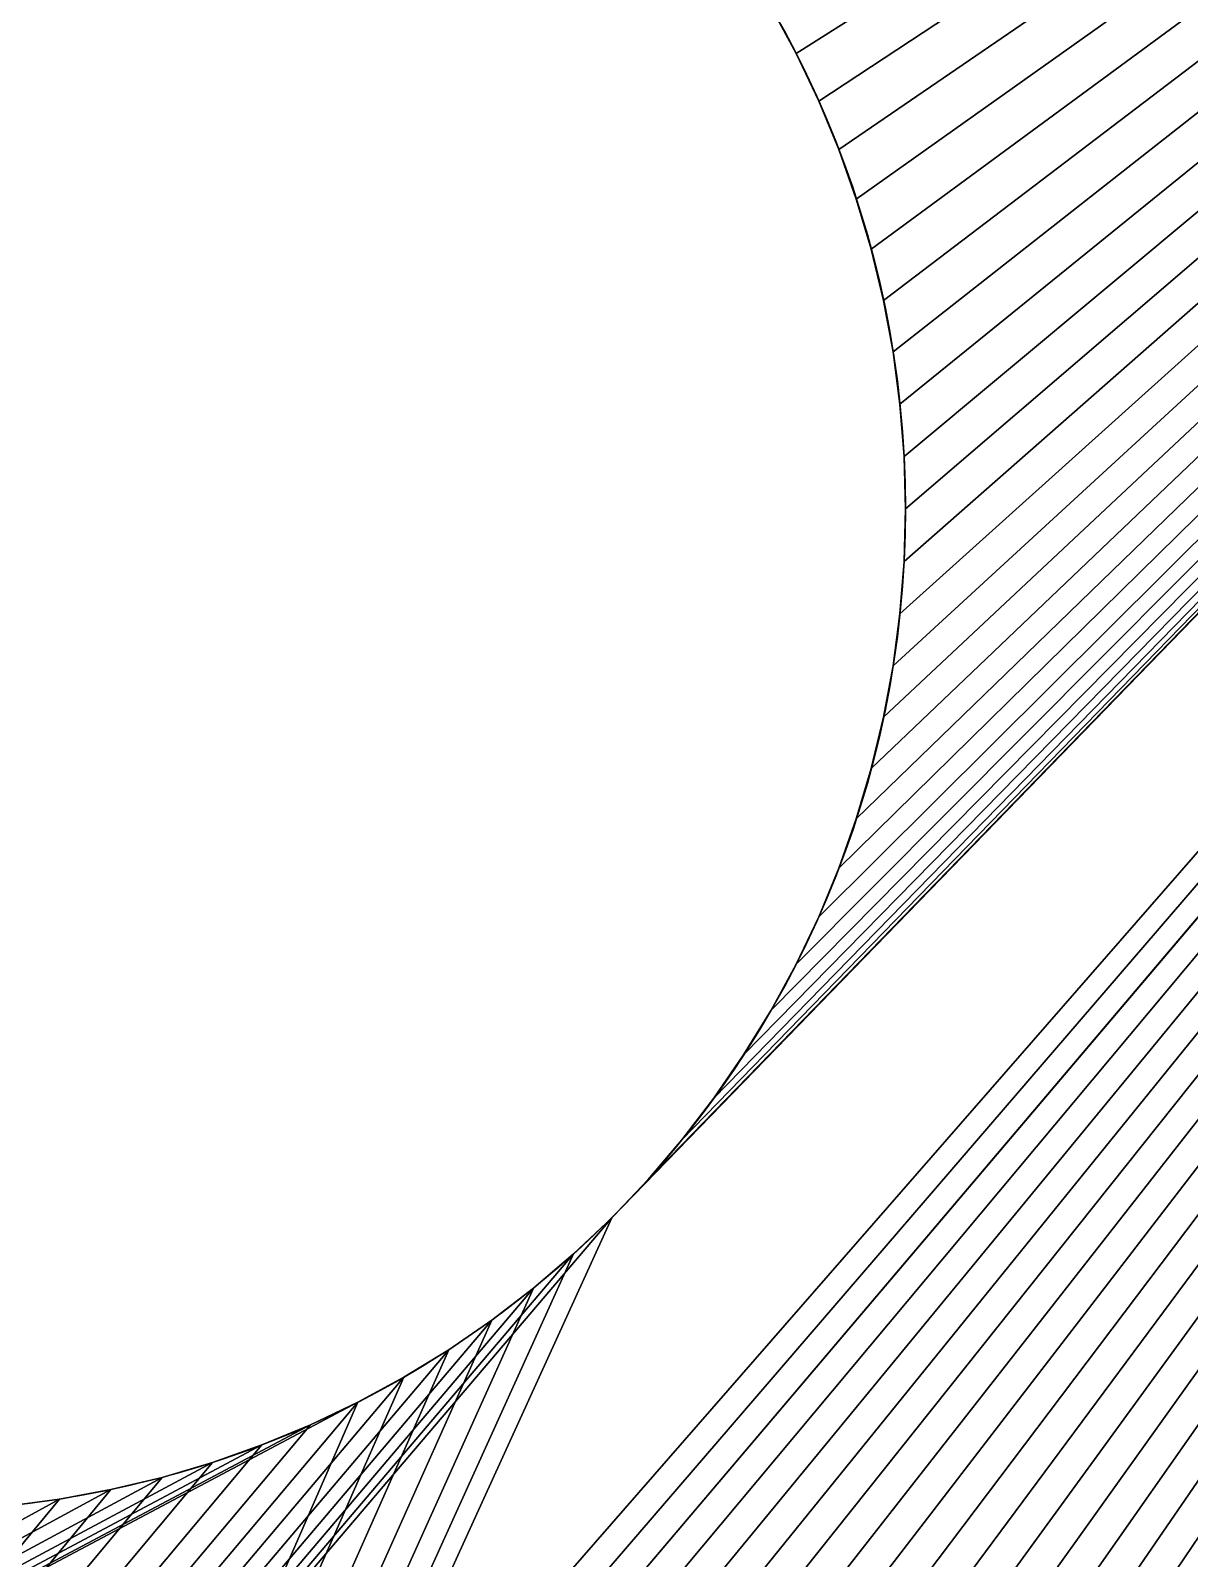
# Model space of a CAD drawing. Header units: millimetres. Extents: x 2995 to 3227, y 1383 to 1648.
# Drawn here: x 3056.559 to 3058.293, y 1594.022 to 1596.308 of the extents above; entities that cross this region are included whole.
import ezdxf

# ---------------------------------------------------------------- set-up
doc = ezdxf.new("R2010")
doc.units = ezdxf.units.MM

# ---------------------------------------------------------------- blocks, each defined once
blk = doc.blocks.new('Base_S')
for p, q in [((210.3999, 58.4918, 2), (210.3999, 58.4918, -6)), ((210.4782, 58.4979, 2), (210.4782, 58.4979, -6)), ((210.5567, 58.5, 2), (210.5567, 58.5, -6)), ((210.6352, 58.4979, 2), (210.6352, 58.4979, -6)), ((210.7135, 58.4918, 2), (210.7135, 58.4918, -6)), ((210.3221, 58.4815, 2), (210.3221, 58.4815, -6)), ((210.7914, 58.4815, 2), (210.7914, 58.4815, -6)), ((210.1685, 58.4489, 2), (210.1685, 58.4489, -6)), ((210.2449, 58.4672, 2), (210.2449, 58.4672, -6)), ((210.8686, 58.4672, 2), (210.8686, 58.4672, -6)), ((210.945, 58.4489, 2), (210.945, 58.4489, -6)), ((210.0932, 58.4266, 2), (210.0932, 58.4266, -6)), ((211.0202, 58.4266, 2), (211.0202, 58.4266, -6)), ((210.0192, 58.4004, 2), (210.0192, 58.4004, -6)), ((211.0943, 58.4004, 2), (211.0943, 58.4004, -6)), ((209.9466, 58.3703, 2), (209.9466, 58.3703, -6)), ((211.1668, 58.3703, 2), (211.1668, 58.3703, -6)), ((209.8757, 58.3365, 2), (209.8757, 58.3365, -6)), ((211.2377, 58.3365, 2), (211.2377, 58.3365, -6)), ((209.8067, 58.299, 2), (209.8067, 58.299, -6)), ((209.7398, 58.258, 2), (209.7398, 58.258, -6)), ((209.675, 58.2135, 2), (209.675, 58.2135, -6)), ((209.6127, 58.1657, 2), (209.6127, 58.1657, -6)), ((209.553, 58.1147, 2), (209.553, 58.1147, -6)), ((209.4961, 58.0607, 2), (209.4961, 58.0607, -6)), ((209.442, 58.0037, 2), (209.442, 58.0037, -6)), ((209.391, 57.944, 2), (209.391, 57.944, -6)), ((209.3432, 57.8817, 2), (209.3432, 57.8817, -6)), ((209.2987, 57.817, 2), (209.2987, 57.817, -6)), ((209.2577, 57.75, 2), (209.2577, 57.75, -6)), ((209.2202, 57.681, 2), (209.2202, 57.681, -6)), ((209.1864, 57.6101, 2), (209.1864, 57.6101, -6)), ((209.1564, 57.5376, 2), (209.1564, 57.5376, -6)), ((209.1301, 57.4635, 2), (209.1301, 57.4635, -6)), ((209.1078, 57.3882, 2), (209.1078, 57.3882, -6)), ((209.0895, 57.3119, 2), (209.0895, 57.3119, -6)), ((209.0752, 57.2347, 2), (209.0752, 57.2347, -6))]:
    blk.add_line(p, q)
at = {"extrusion": (-8.10802e-31, -5.1192e-30, -1)}
blk.add_circle((-210.5567, 57, -2), 1.5, dxfattribs=at)
at = {"extrusion": (-7.98582e-31, -5.04205e-30, -1)}
blk.add_circle((-210.5567, 57, 6), 1.5, dxfattribs=at)
at = {"color": 71, "true_color": 0xb2ff65}
mesh = blk.add_polyface(dxfattribs=at)
corners = [(187.3837, 55.5185, 2), (187.4102, 46.6679, 2), (187.4615, 55.5082, 2), (187.652, 46.5677, 2), (187.5398, 55.5021, 2), (187.6183, 55.5, 2), (188.4353, 55.742, 2), (188.5572, 46.0451, 2), (188.5, 55.7865, 2), (188.5623, 55.8343, 2), (188.7649, 45.8857, 2), (188.622, 55.8853, 2), (188.679, 55.9393, 2), (188.733, 55.9963, 2), (188.784, 56.056, 2), (188.964, 45.7157, 2), (188.8318, 56.1183, 2), (188.8763, 56.183, 2), (188.9174, 56.25, 2), (188.9548, 56.319, 2), (188.9886, 56.3899, 2), (189.1539, 45.5355, 2), (189.0187, 56.4624, 2), (189.0449, 56.5365, 2), (189.0672, 56.6118, 2), (189.0855, 56.6881, 2), (189.0999, 56.7653, 2), (189.1101, 56.8432, 2), (189.1163, 56.9215, 2), (189.1183, 57, 2), (184.6183, 62, 2), (187.3837, 58.4815, 2), (213.5567, 62, 2), (187.4615, 58.4918, 2), (187.5398, 58.4979, 2), (187.6183, 58.5, 2), (187.6968, 58.4979, 2), (187.7751, 58.4918, 2), (187.853, 58.4815, 2), (187.9302, 58.4672, 2), (188.0065, 58.4489, 2), (188.0818, 58.4266, 2), (188.1559, 58.4004, 2), (188.2284, 58.3703, 2), (188.2993, 58.3365, 2), (188.3683, 58.299, 2), (188.4353, 58.258, 2), (188.5, 58.2135, 2)]
mesh.append_faces([[corners[k] for k in face] for face in [(0, 1, 2), (2, 3, 4), (4, 3, 5), (6, 7, 8), (8, 7, 9), (9, 10, 11), (11, 10, 12), (12, 10, 13), (13, 10, 14), (14, 15, 16), (16, 15, 17), (17, 15, 18), (18, 15, 19), (19, 15, 20), (20, 21, 22), (22, 21, 23), (23, 21, 24), (24, 21, 25), (25, 21, 26), (26, 21, 27), (27, 21, 28), (28, 21, 29), (30, 31, 32)]], dxfattribs={"vtx0": -1, "vtx1": -1, "color": 71})
mesh.append_faces([[corners[k] for k in face] for face in [(32, 31, 33), (32, 33, 34), (32, 34, 35), (32, 35, 36), (32, 36, 37), (32, 37, 38), (32, 38, 39), (32, 39, 40), (32, 40, 41), (32, 41, 42), (32, 42, 43), (32, 43, 44), (32, 44, 45), (32, 45, 46), (32, 46, 47)]], dxfattribs={"vtx0": -1, "vtx2": -1, "color": 71})
mesh = blk.add_polyface(dxfattribs=at)
corners = [(194.2033, 52, -6), (189.1163, 56.9215, -6), (189.1183, 57, -6), (196.2033, 52, -6), (199.2041, 46.9992, -6), (201.2041, 46.9992, -6), (187.3837, 58.4815, -6), (184.6183, 62, -6), (213.5567, 62, -6), (187.4615, 58.4918, -6), (187.5398, 58.4979, -6), (187.6183, 58.5, -6), (187.6968, 58.4979, -6), (187.7751, 58.4918, -6), (187.853, 58.4815, -6), (187.9302, 58.4672, -6), (188.0065, 58.4489, -6), (188.0818, 58.4266, -6), (188.1559, 58.4004, -6), (188.2284, 58.3703, -6), (188.2993, 58.3365, -6), (188.3683, 58.299, -6), (188.4353, 58.258, -6), (188.5, 58.2135, -6), (188.5623, 58.1657, -6), (188.622, 58.1147, -6), (188.679, 58.0607, -6), (188.733, 58.0037, -6), (188.784, 57.944, -6), (188.8318, 57.8817, -6), (188.8763, 57.817, -6), (188.9174, 57.75, -6), (188.9548, 57.681, -6), (188.9886, 57.6101, -6), (189.0187, 57.5376, -6), (189.0449, 57.4635, -6), (189.0672, 57.3882, -6), (189.0855, 57.3119, -6), (189.0999, 57.2347, -6), (189.1101, 57.1568, -6), (189.1163, 57.0785, -6)]
mesh.append_faces([[corners[k] for k in face] for face in [(6, 8, 9), (9, 8, 10), (10, 8, 11), (11, 8, 12), (12, 8, 13), (13, 8, 14), (14, 8, 15), (15, 8, 16), (16, 8, 17), (17, 8, 18), (18, 8, 19), (19, 8, 20), (20, 8, 21), (21, 8, 22), (22, 8, 23), (23, 8, 24), (24, 8, 25), (25, 8, 26), (26, 8, 27), (27, 8, 28), (28, 8, 29), (29, 8, 30), (30, 8, 31), (31, 8, 32), (32, 8, 33), (33, 8, 34), (34, 8, 35), (35, 8, 36), (36, 8, 37), (37, 8, 38), (38, 8, 39), (39, 8, 40), (40, 8, 2)]], dxfattribs={"vtx0": -1, "vtx1": -1, "color": 71})
mesh.append_faces([[corners[k] for k in face] for face in [(2, 8, 0)]], dxfattribs={"vtx0": -1, "vtx1": -1, "vtx2": -1, "color": 71})
mesh.append_faces([[corners[k] for k in face] for face in [(0, 1, 2), (3, 4, 0), (4, 3, 5), (6, 7, 8)]], dxfattribs={"vtx0": -1, "vtx2": -1, "color": 71})
mesh = blk.add_polyface(dxfattribs=at)
corners = [(186.7853, 49.752, 2), (186.9124, 46.8296, 2), (186.8071, 49.8137, 2), (186.8257, 49.8765, 2), (186.841, 49.9401, 2), (186.8529, 50.0045, 2), (186.8615, 50.0693, 2), (186.8666, 50.1346, 2), (186.8683, 50.2, 2), (186.8683, 55.701, 2), (186.9373, 55.6635, 2), (187.1634, 46.7553, 2), (187.2301, 55.5511, 2), (187.4102, 46.6679, 2), (187.4615, 55.5082, 2), (187.652, 46.5677, 2), (187.6183, 55.5, 2), (187.6968, 55.5021, 2), (187.8883, 46.455, 2), (187.7751, 55.5082, 2), (187.853, 55.5185, 2), (187.9302, 55.5328, 2), (188.1183, 46.3301, 2), (188.0065, 55.5511, 2), (188.0818, 55.5734, 2), (188.1559, 55.5996, 2), (188.3415, 46.1934, 2), (188.2284, 55.6297, 2), (188.2993, 55.6635, 2), (188.3683, 55.701, 2), (188.5572, 46.0451, 2), (188.4353, 55.742, 2), (188.5623, 55.8343, 2), (188.7649, 45.8857, 2), (188.784, 56.056, 2), (188.964, 45.7157, 2), (188.9886, 56.3899, 2), (189.1539, 45.5355, 2), (213.5567, 62, 2), (189.334, 45.3457, 2), (189.504, 45.1466, 2), (189.6634, 44.9389, 2), (186.8071, 50.5863, 2), (186.8257, 50.5235, 2), (186.841, 50.4599, 2), (186.8529, 50.3955, 2), (186.8615, 50.3307, 2), (186.8666, 50.2654, 2)]
mesh.append_faces([[corners[k] for k in face] for face in [(0, 1, 2), (2, 1, 3), (3, 1, 4), (4, 1, 5), (5, 1, 6), (6, 1, 7), (7, 1, 8), (16, 15, 17), (17, 18, 19), (19, 18, 20), (20, 18, 21), (21, 22, 23), (23, 22, 24), (24, 22, 25), (25, 26, 27), (27, 26, 28), (28, 26, 29), (29, 30, 31)]], dxfattribs={"vtx0": -1, "vtx1": -1, "color": 71})
mesh.append_faces([[corners[k] for k in face] for face in [(8, 1, 9)]], dxfattribs={"vtx0": -1, "vtx1": -1, "vtx2": -1, "color": 71})
mesh.append_faces([[corners[k] for k in face] for face in [(10, 1, 11), (12, 11, 13), (14, 13, 15), (17, 15, 18), (21, 18, 22), (25, 22, 26), (29, 26, 30), (32, 30, 33), (34, 33, 35), (36, 35, 37), (38, 37, 39), (38, 39, 40), (38, 40, 41), (9, 42, 43), (9, 43, 44), (9, 44, 45), (9, 45, 46), (9, 46, 47), (9, 47, 8)]], dxfattribs={"vtx0": -1, "vtx2": -1, "color": 71})
mesh = blk.add_polyface(dxfattribs=at)
corners = [(209.4961, 55.9393, 2), (213.5567, 52, 2), (209.553, 55.8853, 2), (209.6127, 55.8343, 2), (209.675, 55.7865, 2), (209.7398, 55.742, 2), (209.8067, 55.701, 2), (209.8757, 55.6635, 2), (209.9466, 55.6297, 2), (213.5567, 62, 2), (188.5, 58.2135, 2), (188.5623, 58.1657, 2), (188.622, 58.1147, 2), (188.679, 58.0607, 2), (188.733, 58.0037, 2), (188.784, 57.944, 2), (188.8318, 57.8817, 2), (188.8763, 57.817, 2), (188.9174, 57.75, 2), (188.9548, 57.681, 2), (188.9886, 57.6101, 2), (189.0187, 57.5376, 2), (189.0449, 57.4635, 2), (189.0672, 57.3882, 2), (189.0855, 57.3119, 2), (189.0999, 57.2347, 2), (189.1101, 57.1568, 2), (189.1163, 57.0785, 2), (189.1183, 57, 2), (189.1539, 45.5355, 2), (190.6183, 42, 2), (209.4961, 58.0607, 2), (209.442, 58.0037, 2), (209.391, 57.944, 2), (209.3432, 57.8817, 2), (209.2987, 57.817, 2), (209.553, 58.1147, 2), (209.6127, 58.1657, 2), (209.675, 58.2135, 2), (209.7398, 58.258, 2), (209.8067, 58.299, 2), (209.8757, 58.3365, 2), (209.9466, 58.3703, 2)]
mesh.append_faces([[corners[k] for k in face] for face in [(0, 1, 2), (2, 1, 3), (3, 1, 4), (4, 1, 5), (5, 1, 6), (6, 1, 7), (7, 1, 8), (31, 30, 32), (32, 30, 33), (33, 30, 34), (34, 30, 35)]], dxfattribs={"vtx0": -1, "vtx1": -1, "color": 71})
mesh.append_faces([[corners[k] for k in face] for face in [(9, 28, 29), (9, 30, 31)]], dxfattribs={"vtx0": -1, "vtx1": -1, "vtx2": -1, "color": 71})
mesh.append_faces([[corners[k] for k in face] for face in [(9, 10, 11), (9, 11, 12), (9, 12, 13), (9, 13, 14), (9, 14, 15), (9, 15, 16), (9, 16, 17), (9, 17, 18), (9, 18, 19), (9, 19, 20), (9, 20, 21), (9, 21, 22), (9, 22, 23), (9, 23, 24), (9, 24, 25), (9, 25, 26), (9, 26, 27), (9, 27, 28), (9, 31, 36), (9, 36, 37), (9, 37, 38), (9, 38, 39), (9, 39, 40), (9, 40, 41), (9, 41, 42)]], dxfattribs={"vtx0": -1, "vtx2": -1, "color": 71})
mesh = blk.add_polyface(dxfattribs=at)
corners = [(190.6183, 42, 2), (213.5567, 52, 2), (209.4961, 55.9393, 2), (209.442, 55.9963, 2), (209.391, 56.056, 2), (209.3432, 56.1183, 2), (209.2987, 56.183, 2), (209.2577, 56.25, 2), (209.2202, 56.319, 2), (209.1864, 56.3899, 2), (209.1564, 56.4624, 2), (209.1301, 56.5365, 2), (209.1078, 56.6118, 2), (209.0895, 56.6881, 2), (209.0752, 56.7653, 2), (209.0649, 56.8432, 2), (209.0588, 56.9215, 2), (209.0567, 57, 2), (213.5567, 62, 2), (189.6634, 44.9389, 2), (189.8117, 44.7232, 2), (189.9484, 44.5, 2), (190.0734, 44.27, 2), (190.186, 44.0337, 2), (190.2862, 43.7918, 2), (190.3736, 43.5451, 2), (190.4479, 43.2941, 2), (190.5091, 43.0396, 2), (190.5568, 42.7822, 2), (190.5909, 42.5226, 2), (190.6115, 42.2617, 2), (209.2987, 57.817, 2), (209.2577, 57.75, 2), (209.2202, 57.681, 2), (209.1864, 57.6101, 2), (209.1564, 57.5376, 2), (209.1301, 57.4635, 2), (209.1078, 57.3882, 2), (209.0895, 57.3119, 2), (209.0752, 57.2347, 2), (209.0649, 57.1568, 2), (209.0588, 57.0785, 2)]
mesh.append_faces([[corners[k] for k in face] for face in [(31, 0, 32), (32, 0, 33), (33, 0, 34), (34, 0, 35), (35, 0, 36), (36, 0, 37), (37, 0, 38), (38, 0, 39), (39, 0, 40), (40, 0, 41), (41, 0, 17)]], dxfattribs={"vtx0": -1, "vtx1": -1, "color": 71})
mesh.append_faces([[corners[k] for k in face] for face in [(0, 1, 2)]], dxfattribs={"vtx0": -1, "vtx1": -1, "vtx2": -1, "color": 71})
mesh.append_faces([[corners[k] for k in face] for face in [(0, 2, 3), (0, 3, 4), (0, 4, 5), (0, 5, 6), (0, 6, 7), (0, 7, 8), (0, 8, 9), (0, 9, 10), (0, 10, 11), (0, 11, 12), (0, 12, 13), (0, 13, 14), (0, 14, 15), (0, 15, 16), (0, 16, 17), (18, 19, 20), (18, 20, 21), (18, 21, 22), (18, 22, 23), (18, 23, 24), (18, 24, 25), (18, 25, 26), (18, 26, 27), (18, 27, 28), (18, 28, 29), (18, 29, 30), (18, 30, 0)]], dxfattribs={"vtx0": -1, "vtx2": -1, "color": 71})
mesh = blk.add_polyface(dxfattribs=at)
corners = [(210.0687, 52.6904, -6), (199.2041, 44.9992, -6), (201.2041, 46.9992, -6), (206.2049, 52, -6), (209.1078, 56.6118, -6), (209.0895, 56.6881, -6), (209.0752, 56.7653, -6), (209.0649, 56.8432, -6), (209.0588, 56.9215, -6), (209.0567, 57, -6), (209.1301, 56.5365, -6), (209.1564, 56.4624, -6), (209.1864, 56.3899, -6), (209.2202, 56.319, -6), (209.2577, 56.25, -6), (209.2987, 56.183, -6), (209.3432, 56.1183, -6), (209.391, 56.056, -6), (209.442, 55.9963, -6), (209.4961, 55.9393, -6), (209.553, 55.8853, -6), (209.6127, 55.8343, -6), (194.2033, 52, -6), (213.5567, 62, -6), (196.2033, 52, -6), (209.4961, 58.0607, -6), (209.442, 58.0037, -6), (209.391, 57.944, -6), (209.3432, 57.8817, -6), (209.2987, 57.817, -6), (209.2577, 57.75, -6), (209.2202, 57.681, -6), (209.1864, 57.6101, -6), (209.1564, 57.5376, -6), (209.1301, 57.4635, -6), (209.1078, 57.3882, -6), (209.0895, 57.3119, -6), (209.0752, 57.2347, -6), (209.0649, 57.1568, -6), (209.0588, 57.0785, -6)]
mesh.append_faces([[corners[k] for k in face] for face in [(4, 3, 5), (5, 3, 6), (6, 3, 7), (7, 3, 8), (8, 3, 9), (24, 31, 3)]], dxfattribs={"vtx0": -1, "vtx1": -1, "color": 71})
mesh.append_faces([[corners[k] for k in face] for face in [(0, 1, 2), (0, 3, 4), (22, 23, 24), (24, 23, 25)]], dxfattribs={"vtx0": -1, "vtx1": -1, "vtx2": -1, "color": 71})
mesh.append_faces([[corners[k] for k in face] for face in [(0, 2, 3), (0, 4, 10), (0, 10, 11), (0, 11, 12), (0, 12, 13), (0, 13, 14), (0, 14, 15), (0, 15, 16), (0, 16, 17), (0, 17, 18), (0, 18, 19), (0, 19, 20), (0, 20, 21), (24, 25, 26), (24, 26, 27), (24, 27, 28), (24, 28, 29), (24, 29, 30), (24, 30, 31), (3, 31, 32), (3, 32, 33), (3, 33, 34), (3, 34, 35), (3, 35, 36), (3, 36, 37), (3, 37, 38), (3, 38, 39), (3, 39, 9)]], dxfattribs={"vtx0": -1, "vtx2": -1, "color": 71})
mesh = blk.add_polyface(dxfattribs=at)
corners = [(209.4961, 58.0607, -6), (213.5567, 62, -6), (209.553, 58.1147, -6), (209.6127, 58.1657, -6), (209.675, 58.2135, -6), (209.7398, 58.258, -6), (209.8067, 58.299, -6), (209.8757, 58.3365, -6), (209.9466, 58.3703, -6), (210.0192, 58.4004, -6), (210.0932, 58.4266, -6), (210.1685, 58.4489, -6), (210.2449, 58.4672, -6), (210.3221, 58.4815, -6), (210.3999, 58.4918, -6), (210.4782, 58.4979, -6), (210.5567, 58.5, -6), (210.6352, 58.4979, -6), (210.7135, 58.4918, -6), (210.7914, 58.4815, -6), (210.8686, 58.4672, -6), (210.945, 58.4489, -6), (211.0202, 58.4266, -6), (211.0943, 58.4004, -6), (211.1668, 58.3703, -6), (211.2377, 58.3365, -6), (211.3067, 58.299, -6), (211.3737, 58.258, -6), (211.4384, 58.2135, -6), (211.5007, 58.1657, -6), (211.5604, 58.1147, -6), (211.6174, 58.0607, -6), (211.6714, 58.0037, -6), (211.7224, 57.944, -6), (211.7702, 57.8817, -6), (211.8147, 57.817, -6), (211.8558, 57.75, -6), (211.8932, 57.681, -6), (211.927, 57.6101, -6), (211.9571, 57.5376, -6)]
mesh.append_faces([[corners[k] for k in face] for face in [(0, 1, 2), (2, 1, 3), (3, 1, 4), (4, 1, 5), (5, 1, 6), (6, 1, 7), (7, 1, 8), (8, 1, 9), (9, 1, 10), (10, 1, 11), (11, 1, 12), (12, 1, 13), (13, 1, 14), (14, 1, 15), (15, 1, 16), (16, 1, 17), (17, 1, 18), (18, 1, 19), (19, 1, 20), (20, 1, 21), (21, 1, 22), (22, 1, 23), (23, 1, 24), (24, 1, 25), (25, 1, 26), (26, 1, 27), (27, 1, 28), (28, 1, 29), (29, 1, 30), (30, 1, 31), (31, 1, 32), (32, 1, 33), (33, 1, 34), (34, 1, 35), (35, 1, 36), (36, 1, 37), (37, 1, 38), (38, 1, 39)]], dxfattribs={"vtx0": -1, "vtx1": -1, "color": 71})
mesh = blk.add_polyface(dxfattribs=at)
corners = [(210.0687, 52.6904, -6), (209.6127, 55.8343, -6), (209.675, 55.7865, -6), (209.7398, 55.742, -6), (209.8067, 55.701, -6), (209.8757, 55.6635, -6), (209.9466, 55.6297, -6), (210.0192, 55.5996, -6), (210.0932, 55.5734, -6), (210.1062, 52.7257, -6), (210.1685, 55.5511, -6), (210.1686, 52.7711, -6), (210.2449, 55.5328, -6), (210.2612, 52.8157, -6), (210.3221, 55.5185, -6), (210.3357, 52.8361, -6), (210.3999, 55.5082, -6), (210.4123, 52.8449, -6), (210.4782, 55.5021, -6), (210.4895, 52.8417, -6), (210.5567, 55.5, -6), (210.5652, 52.8267, -6), (210.6352, 55.5021, -6), (211.9571, 57.5376, -6), (213.5567, 62, -6), (211.9833, 57.4635, -6), (212.0056, 57.3882, -6), (212.0239, 57.3119, -6), (212.0383, 57.2347, -6), (212.0485, 57.1568, -6), (212.0547, 57.0785, -6), (212.0567, 57, -6), (213.5567, 52, -6), (211.5604, 55.8853, -6), (211.6174, 55.9393, -6), (211.6714, 55.9963, -6), (211.7224, 56.056, -6), (211.7702, 56.1183, -6), (211.8147, 56.183, -6), (211.8558, 56.25, -6), (211.8932, 56.319, -6), (211.927, 56.3899, -6), (211.9571, 56.4624, -6), (211.9833, 56.5365, -6), (212.0056, 56.6118, -6), (212.0239, 56.6881, -6), (212.0383, 56.7653, -6), (212.0485, 56.8432, -6), (212.0547, 56.9215, -6)]
mesh.append_faces([[corners[k] for k in face] for face in [(23, 24, 25), (25, 24, 26), (26, 24, 27), (27, 24, 28), (28, 24, 29), (29, 24, 30), (30, 24, 31), (32, 31, 24)]], dxfattribs={"vtx0": -1, "vtx1": -1, "color": 71})
mesh.append_faces([[corners[k] for k in face] for face in [(0, 1, 2), (0, 2, 3), (0, 3, 4), (0, 4, 5), (0, 5, 6), (0, 6, 7), (0, 7, 8), (9, 8, 10), (11, 10, 12), (13, 12, 14), (15, 14, 16), (17, 16, 18), (19, 18, 20), (21, 20, 22), (32, 33, 34), (32, 34, 35), (32, 35, 36), (32, 36, 37), (32, 37, 38), (32, 38, 39), (32, 39, 40), (32, 40, 41), (32, 41, 42), (32, 42, 43), (32, 43, 44), (32, 44, 45), (32, 45, 46), (32, 46, 47), (32, 47, 48), (32, 48, 31)]], dxfattribs={"vtx0": -1, "vtx2": -1, "color": 71})
mesh = blk.add_polyface(dxfattribs=at)
corners = [(213.5567, 62, 2), (209.9466, 58.3703, 2), (210.0192, 58.4004, 2), (210.0932, 58.4266, 2), (210.1685, 58.4489, 2), (210.2449, 58.4672, 2), (210.3221, 58.4815, 2), (210.3999, 58.4918, 2), (210.4782, 58.4979, 2), (210.5567, 58.5, 2), (210.6352, 58.4979, 2), (210.7135, 58.4918, 2), (210.7914, 58.4815, 2), (210.8686, 58.4672, 2), (210.945, 58.4489, 2), (211.0202, 58.4266, 2), (211.0943, 58.4004, 2), (211.1668, 58.3703, 2), (211.2377, 58.3365, 2), (211.3067, 58.299, 2), (211.3737, 58.258, 2), (211.4384, 58.2135, 2), (211.5007, 58.1657, 2), (211.5604, 58.1147, 2), (211.6174, 58.0607, 2), (211.6714, 58.0037, 2), (211.7224, 57.944, 2), (211.7702, 57.8817, 2), (211.8147, 57.817, 2), (211.8558, 57.75, 2), (211.8932, 57.681, 2), (211.927, 57.6101, 2), (211.9571, 57.5376, 2), (211.9833, 57.4635, 2), (212.0056, 57.3882, 2), (212.0239, 57.3119, 2), (212.0383, 57.2347, 2), (212.0485, 57.1568, 2), (212.0547, 57.0785, 2), (212.0567, 57, 2), (213.5567, 52, 2)]
mesh.append_faces([[corners[k] for k in face] for face in [(0, 39, 40)]], dxfattribs={"vtx0": -1, "vtx1": -1, "color": 71})
mesh.append_faces([[corners[k] for k in face] for face in [(0, 1, 2), (0, 2, 3), (0, 3, 4), (0, 4, 5), (0, 5, 6), (0, 6, 7), (0, 7, 8), (0, 8, 9), (0, 9, 10), (0, 10, 11), (0, 11, 12), (0, 12, 13), (0, 13, 14), (0, 14, 15), (0, 15, 16), (0, 16, 17), (0, 17, 18), (0, 18, 19), (0, 19, 20), (0, 20, 21), (0, 21, 22), (0, 22, 23), (0, 23, 24), (0, 24, 25), (0, 25, 26), (0, 26, 27), (0, 27, 28), (0, 28, 29), (0, 29, 30), (0, 30, 31), (0, 31, 32), (0, 32, 33), (0, 33, 34), (0, 34, 35), (0, 35, 36), (0, 36, 37), (0, 37, 38), (0, 38, 39)]], dxfattribs={"vtx0": -1, "vtx2": -1, "color": 71})
mesh = blk.add_polyface(dxfattribs=at)
corners = [(210.3999, 58.4918, 2), (210.3221, 58.4815, -6), (210.3999, 58.4918, -6), (210.3221, 58.4815, 2)]
mesh.append_faces([[corners[k] for k in face] for face in [(0, 1, 2), (1, 0, 3)]], dxfattribs={"vtx0": -1, "color": 71})
mesh = blk.add_polyface(dxfattribs=at)
corners = [(210.4782, 58.4979, 2), (210.3999, 58.4918, -6), (210.4782, 58.4979, -6), (210.3999, 58.4918, 2)]
mesh.append_faces([[corners[k] for k in face] for face in [(0, 1, 2), (1, 0, 3)]], dxfattribs={"vtx0": -1, "color": 71})
mesh = blk.add_polyface(dxfattribs=at)
corners = [(210.5567, 58.5, 2), (210.4782, 58.4979, -6), (210.5567, 58.5, -6), (210.4782, 58.4979, 2)]
mesh.append_faces([[corners[k] for k in face] for face in [(0, 1, 2), (1, 0, 3)]], dxfattribs={"vtx0": -1, "color": 71})
mesh = blk.add_polyface(dxfattribs=at)
corners = [(210.6352, 58.4979, 2), (210.5567, 58.5, -6), (210.6352, 58.4979, -6), (210.5567, 58.5, 2)]
mesh.append_faces([[corners[k] for k in face] for face in [(0, 1, 2), (1, 0, 3)]], dxfattribs={"vtx0": -1, "color": 71})
mesh = blk.add_polyface(dxfattribs=at)
corners = [(210.7135, 58.4918, 2), (210.6352, 58.4979, -6), (210.7135, 58.4918, -6), (210.6352, 58.4979, 2)]
mesh.append_faces([[corners[k] for k in face] for face in [(0, 1, 2), (1, 0, 3)]], dxfattribs={"vtx0": -1, "color": 71})
mesh = blk.add_polyface(dxfattribs=at)
corners = [(210.7914, 58.4815, 2), (210.7135, 58.4918, -6), (210.7914, 58.4815, -6), (210.7135, 58.4918, 2)]
mesh.append_faces([[corners[k] for k in face] for face in [(0, 1, 2), (1, 0, 3)]], dxfattribs={"vtx0": -1, "color": 71})
mesh = blk.add_polyface(dxfattribs=at)
corners = [(210.3221, 58.4815, 2), (210.2449, 58.4672, -6), (210.3221, 58.4815, -6), (210.2449, 58.4672, 2)]
mesh.append_faces([[corners[k] for k in face] for face in [(0, 1, 2), (1, 0, 3)]], dxfattribs={"vtx0": -1, "color": 71})
mesh = blk.add_polyface(dxfattribs=at)
corners = [(210.8686, 58.4672, 2), (210.7914, 58.4815, -6), (210.8686, 58.4672, -6), (210.7914, 58.4815, 2)]
mesh.append_faces([[corners[k] for k in face] for face in [(0, 1, 2), (1, 0, 3)]], dxfattribs={"vtx0": -1, "color": 71})
mesh = blk.add_polyface(dxfattribs=at)
corners = [(210.1685, 58.4489, 2), (210.0932, 58.4266, -6), (210.1685, 58.4489, -6), (210.0932, 58.4266, 2)]
mesh.append_faces([[corners[k] for k in face] for face in [(0, 1, 2), (1, 0, 3)]], dxfattribs={"vtx0": -1, "color": 71})
mesh = blk.add_polyface(dxfattribs=at)
corners = [(210.2449, 58.4672, 2), (210.1685, 58.4489, -6), (210.2449, 58.4672, -6), (210.1685, 58.4489, 2)]
mesh.append_faces([[corners[k] for k in face] for face in [(0, 1, 2), (1, 0, 3)]], dxfattribs={"vtx0": -1, "color": 71})
mesh = blk.add_polyface(dxfattribs=at)
corners = [(210.945, 58.4489, 2), (210.8686, 58.4672, -6), (210.945, 58.4489, -6), (210.8686, 58.4672, 2)]
mesh.append_faces([[corners[k] for k in face] for face in [(0, 1, 2), (1, 0, 3)]], dxfattribs={"vtx0": -1, "color": 71})
mesh = blk.add_polyface(dxfattribs=at)
corners = [(211.0202, 58.4266, 2), (210.945, 58.4489, -6), (211.0202, 58.4266, -6), (210.945, 58.4489, 2)]
mesh.append_faces([[corners[k] for k in face] for face in [(0, 1, 2), (1, 0, 3)]], dxfattribs={"vtx0": -1, "color": 71})
mesh = blk.add_polyface(dxfattribs=at)
corners = [(210.0932, 58.4266, 2), (210.0192, 58.4004, -6), (210.0932, 58.4266, -6), (210.0192, 58.4004, 2)]
mesh.append_faces([[corners[k] for k in face] for face in [(0, 1, 2), (1, 0, 3)]], dxfattribs={"vtx0": -1, "color": 71})
mesh = blk.add_polyface(dxfattribs=at)
corners = [(211.0943, 58.4004, 2), (211.0202, 58.4266, -6), (211.0943, 58.4004, -6), (211.0202, 58.4266, 2)]
mesh.append_faces([[corners[k] for k in face] for face in [(0, 1, 2), (1, 0, 3)]], dxfattribs={"vtx0": -1, "color": 71})
mesh = blk.add_polyface(dxfattribs=at)
corners = [(210.0192, 58.4004, 2), (209.9466, 58.3703, -6), (210.0192, 58.4004, -6), (209.9466, 58.3703, 2)]
mesh.append_faces([[corners[k] for k in face] for face in [(0, 1, 2), (1, 0, 3)]], dxfattribs={"vtx0": -1, "color": 71})
mesh = blk.add_polyface(dxfattribs=at)
corners = [(211.1668, 58.3703, 2), (211.0943, 58.4004, -6), (211.1668, 58.3703, -6), (211.0943, 58.4004, 2)]
mesh.append_faces([[corners[k] for k in face] for face in [(0, 1, 2), (1, 0, 3)]], dxfattribs={"vtx0": -1, "color": 71})
mesh = blk.add_polyface(dxfattribs=at)
corners = [(209.9466, 58.3703, 2), (209.8757, 58.3365, -6), (209.9466, 58.3703, -6), (209.8757, 58.3365, 2)]
mesh.append_faces([[corners[k] for k in face] for face in [(0, 1, 2), (1, 0, 3)]], dxfattribs={"vtx0": -1, "color": 71})
mesh = blk.add_polyface(dxfattribs=at)
corners = [(211.2377, 58.3365, 2), (211.1668, 58.3703, -6), (211.2377, 58.3365, -6), (211.1668, 58.3703, 2)]
mesh.append_faces([[corners[k] for k in face] for face in [(0, 1, 2), (1, 0, 3)]], dxfattribs={"vtx0": -1, "color": 71})
mesh = blk.add_polyface(dxfattribs=at)
corners = [(209.8757, 58.3365, 2), (209.8067, 58.299, -6), (209.8757, 58.3365, -6), (209.8067, 58.299, 2)]
mesh.append_faces([[corners[k] for k in face] for face in [(0, 1, 2), (1, 0, 3)]], dxfattribs={"vtx0": -1, "color": 71})
mesh = blk.add_polyface(dxfattribs=at)
corners = [(211.3067, 58.299, 2), (211.2377, 58.3365, -6), (211.3067, 58.299, -6), (211.2377, 58.3365, 2)]
mesh.append_faces([[corners[k] for k in face] for face in [(0, 1, 2), (1, 0, 3)]], dxfattribs={"vtx0": -1, "color": 71})
mesh = blk.add_polyface(dxfattribs=at)
corners = [(209.8067, 58.299, 2), (209.7398, 58.258, -6), (209.8067, 58.299, -6), (209.7398, 58.258, 2)]
mesh.append_faces([[corners[k] for k in face] for face in [(0, 1, 2), (1, 0, 3)]], dxfattribs={"vtx0": -1, "color": 71})
mesh = blk.add_polyface(dxfattribs=at)
corners = [(209.7398, 58.258, 2), (209.675, 58.2135, -6), (209.7398, 58.258, -6), (209.675, 58.2135, 2)]
mesh.append_faces([[corners[k] for k in face] for face in [(0, 1, 2), (1, 0, 3)]], dxfattribs={"vtx0": -1, "color": 71})
mesh = blk.add_polyface(dxfattribs=at)
corners = [(209.675, 58.2135, 2), (209.6127, 58.1657, -6), (209.675, 58.2135, -6), (209.6127, 58.1657, 2)]
mesh.append_faces([[corners[k] for k in face] for face in [(0, 1, 2), (1, 0, 3)]], dxfattribs={"vtx0": -1, "color": 71})
mesh = blk.add_polyface(dxfattribs=at)
corners = [(209.6127, 58.1657, 2), (209.553, 58.1147, -6), (209.6127, 58.1657, -6), (209.553, 58.1147, 2)]
mesh.append_faces([[corners[k] for k in face] for face in [(0, 1, 2), (1, 0, 3)]], dxfattribs={"vtx0": -1, "color": 71})
mesh = blk.add_polyface(dxfattribs=at)
corners = [(209.553, 58.1147, 2), (209.4961, 58.0607, -6), (209.553, 58.1147, -6), (209.4961, 58.0607, 2)]
mesh.append_faces([[corners[k] for k in face] for face in [(0, 1, 2), (1, 0, 3)]], dxfattribs={"vtx0": -1, "color": 71})
mesh = blk.add_polyface(dxfattribs=at)
corners = [(209.4961, 58.0607, -6), (209.442, 58.0037, 2), (209.442, 58.0037, -6), (209.4961, 58.0607, 2)]
mesh.append_faces([[corners[k] for k in face] for face in [(0, 1, 2), (1, 0, 3)]], dxfattribs={"vtx0": -1, "color": 71})
mesh = blk.add_polyface(dxfattribs=at)
corners = [(209.442, 58.0037, -6), (209.391, 57.944, 2), (209.391, 57.944, -6), (209.442, 58.0037, 2)]
mesh.append_faces([[corners[k] for k in face] for face in [(0, 1, 2), (1, 0, 3)]], dxfattribs={"vtx0": -1, "color": 71})
mesh = blk.add_polyface(dxfattribs=at)
corners = [(209.391, 57.944, -6), (209.3432, 57.8817, 2), (209.3432, 57.8817, -6), (209.391, 57.944, 2)]
mesh.append_faces([[corners[k] for k in face] for face in [(0, 1, 2), (1, 0, 3)]], dxfattribs={"vtx0": -1, "color": 71})
mesh = blk.add_polyface(dxfattribs=at)
corners = [(209.3432, 57.8817, -6), (209.2987, 57.817, 2), (209.2987, 57.817, -6), (209.3432, 57.8817, 2)]
mesh.append_faces([[corners[k] for k in face] for face in [(0, 1, 2), (1, 0, 3)]], dxfattribs={"vtx0": -1, "color": 71})
mesh = blk.add_polyface(dxfattribs=at)
corners = [(209.2987, 57.817, -6), (209.2577, 57.75, 2), (209.2577, 57.75, -6), (209.2987, 57.817, 2)]
mesh.append_faces([[corners[k] for k in face] for face in [(0, 1, 2), (1, 0, 3)]], dxfattribs={"vtx0": -1, "color": 71})
mesh = blk.add_polyface(dxfattribs=at)
corners = [(209.2577, 57.75, -6), (209.2202, 57.681, 2), (209.2202, 57.681, -6), (209.2577, 57.75, 2)]
mesh.append_faces([[corners[k] for k in face] for face in [(0, 1, 2), (1, 0, 3)]], dxfattribs={"vtx0": -1, "color": 71})
mesh = blk.add_polyface(dxfattribs=at)
corners = [(209.2202, 57.681, -6), (209.1864, 57.6101, 2), (209.1864, 57.6101, -6), (209.2202, 57.681, 2)]
mesh.append_faces([[corners[k] for k in face] for face in [(0, 1, 2), (1, 0, 3)]], dxfattribs={"vtx0": -1, "color": 71})
mesh = blk.add_polyface(dxfattribs=at)
corners = [(209.1864, 57.6101, -6), (209.1564, 57.5376, 2), (209.1564, 57.5376, -6), (209.1864, 57.6101, 2)]
mesh.append_faces([[corners[k] for k in face] for face in [(0, 1, 2), (1, 0, 3)]], dxfattribs={"vtx0": -1, "color": 71})
mesh = blk.add_polyface(dxfattribs=at)
corners = [(209.1564, 57.5376, -6), (209.1301, 57.4635, 2), (209.1301, 57.4635, -6), (209.1564, 57.5376, 2)]
mesh.append_faces([[corners[k] for k in face] for face in [(0, 1, 2), (1, 0, 3)]], dxfattribs={"vtx0": -1, "color": 71})
mesh = blk.add_polyface(dxfattribs=at)
corners = [(209.1301, 57.4635, -6), (209.1078, 57.3882, 2), (209.1078, 57.3882, -6), (209.1301, 57.4635, 2)]
mesh.append_faces([[corners[k] for k in face] for face in [(0, 1, 2), (1, 0, 3)]], dxfattribs={"vtx0": -1, "color": 71})
mesh = blk.add_polyface(dxfattribs=at)
corners = [(209.1078, 57.3882, -6), (209.0895, 57.3119, 2), (209.0895, 57.3119, -6), (209.1078, 57.3882, 2)]
mesh.append_faces([[corners[k] for k in face] for face in [(0, 1, 2), (1, 0, 3)]], dxfattribs={"vtx0": -1, "color": 71})
mesh = blk.add_polyface(dxfattribs=at)
corners = [(209.0895, 57.3119, -6), (209.0752, 57.2347, 2), (209.0752, 57.2347, -6), (209.0895, 57.3119, 2)]
mesh.append_faces([[corners[k] for k in face] for face in [(0, 1, 2), (1, 0, 3)]], dxfattribs={"vtx0": -1, "color": 71})
mesh = blk.add_polyface(dxfattribs=at)
corners = [(209.0752, 57.2347, -6), (209.0649, 57.1568, 2), (209.0649, 57.1568, -6), (209.0752, 57.2347, 2)]
mesh.append_faces([[corners[k] for k in face] for face in [(0, 1, 2), (1, 0, 3)]], dxfattribs={"vtx0": -1, "color": 71})

msp = doc.modelspace()

# ---------------------------------------------------------------- block references
at = {"color": 254, "true_color": 0xffcce5, "extrusion": (-5.41234e-16, -1.12799e-14, -1), "rotation": 89.99999999998842}
msp.add_blockref('Base_S', (-2999.3678, 1385.0356, -2), dxfattribs=at)

doc.saveas('drawing.dxf')
